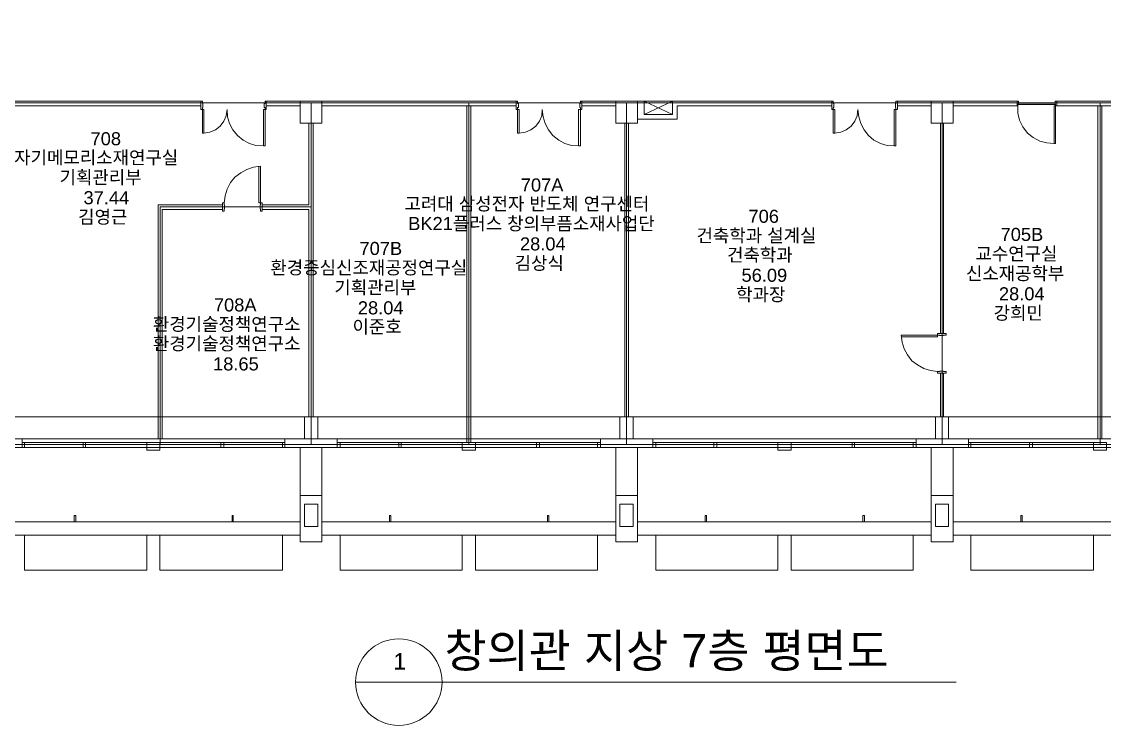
# Model space of a CAD drawing. Header units: millimetres. Extents: x -750 to 90962, y 11972 to 66109.
# Drawn here: x 33475 to 58176, y 11972 to 28030 of the extents above; entities that cross this region are included whole.
import ezdxf

# ---------------------------------------------------------------- set-up
doc = ezdxf.new("R2010")
doc.units = ezdxf.units.MM
doc.layers.add('PDF_문자', color=7, linetype='Continuous')
doc.layers.add('PDF_형상', color=7, linetype='Continuous')
doc.styles.add('PDF 맑은고딕', font='Arial.ttf')

msp = doc.modelspace()

# ---------------------------------------------------------------- linework, layer by layer
at = {"layer": 'PDF_형상', "lineweight": 5}
for points in [[(86868, 18381), (54473, 18381), (47273, 18381), (43094, 18381), (32882, 18381), (22087, 18381), (11282, 18381), (11282, 26174), (11282, 28508), (15235, 28508), (15235, 30513), (15235, 37459), (18284, 37459), (61418, 37459)], [(61418, 28461), (18388, 28461), (18388, 30513), (15235, 30513), (15235, 28508), (11282, 28508), (11282, 26174), (22087, 26174), (32882, 26174), (43094, 26174), (47273, 26174), (54473, 26174), (79668, 26174)], [(33127, 26108), (37560, 26108), (37560, 26212), (37560, 26023), (37597, 26023), (37597, 26071), (37607, 26071), (37607, 26165), (37597, 26165), (37597, 26212), (37560, 26212), (33127, 26212)], [(39828, 26108), (39056, 26108), (39056, 26212), (39828, 26212)], [(40327, 26108), (44760, 26108), (44760, 26212), (44760, 26023), (44788, 26023), (44788, 26071), (44807, 26071), (44807, 26165), (44788, 26165), (44788, 26212), (44760, 26212), (40327, 26212)], [(47028, 26108), (46256, 26108), (46256, 26212), (47028, 26212)], [(47527, 25807), (48430, 25807), (48430, 26108), (51960, 26108), (51960, 26212), (51960, 26023), (51988, 26023), (51988, 26071), (52007, 26071), (52007, 26165), (51988, 26165), (51988, 26212), (51960, 26212), (48327, 26212)], [(47527, 26212), (47677, 26212)], [(47677, 25911), (48327, 25911), (48327, 26212), (47677, 26212), (47677, 25911), (48327, 25911), (48327, 26212), (47677, 25911), (47677, 26212), (48327, 25911)], [(54228, 26108), (53456, 26108), (53456, 26212), (54228, 26212)], [(54727, 26108), (56204, 26108), (56185, 26108), (56185, 26212), (56185, 26108), (56185, 26212), (56185, 26108), (56185, 26212), (56185, 26165)], [(54727, 26212), (56214, 26212)], [(57061, 26108), (57033, 26108), (59150, 26108), (59150, 26212), (59150, 26023), (59188, 26023), (59188, 26071), (59197, 26071), (59197, 26165), (59188, 26165), (59188, 26212), (59150, 26212), (57051, 26212)], [(57089, 26108), (57089, 26212), (57089, 26108), (57061, 26108), (57061, 26080)], [(37635, 25487), (37635, 26023), (37597, 26023), (37597, 25487), (37635, 25487), (37767, 25506), (37898, 25562), (38002, 25647), (38087, 25760), (38143, 25882), (38162, 26023), (38171, 25854), (38218, 25703), (38294, 25562), (38397, 25431), (38529, 25327), (38670, 25252), (38821, 25205), (38990, 25195), (38990, 26023), (39028, 26023), (39028, 25195), (38990, 25195)], [(40082, 26174), (40082, 18381)], [(43630, 26108), (43630, 18428)], [(43724, 26108), (43724, 18428)], [(44825, 25487), (44825, 26023), (44788, 26023), (44788, 25487), (44825, 25487), (44967, 25506), (45089, 25562), (45202, 25647), (45287, 25760), (45343, 25882), (45353, 26023), (45371, 25854), (45418, 25703), (45494, 25562), (45597, 25431), (45729, 25327), (45870, 25252), (46021, 25205), (46181, 25195), (46181, 26023), (46228, 26023), (46228, 25195), (46181, 25195)], [(52025, 25487), (52025, 26023), (51988, 26023), (51988, 25487), (52025, 25487), (52167, 25506), (52289, 25562), (52402, 25647), (52487, 25760), (52534, 25882), (52553, 26023), (52571, 25854), (52618, 25703), (52694, 25562), (52797, 25431), (52920, 25327), (53070, 25252), (53221, 25205), (53381, 25195), (53381, 26023), (53418, 26023), (53418, 25195), (53381, 25195)], [(57061, 26146), (56204, 26146)], [(57061, 26136), (56204, 26136)], [(56204, 26108), (56204, 25939), (56242, 25779), (56317, 25628), (56421, 25487), (56553, 25383), (56703, 25299), (56863, 25261), (57033, 25252)], [(58030, 26108), (58030, 18513)], [(58077, 26174), (58077, 18381)], [(58115, 26108), (58115, 18513)], [(40025, 25713), (40025, 23849), (38962, 23849), (38962, 23755)], [(40129, 25713), (40129, 19012)], [(47235, 25713), (47235, 19012)], [(47320, 25713), (47320, 19012)], [(54435, 25713), (54435, 20913)], [(54510, 25713), (54510, 20913)], [(38887, 24725), (38887, 23896), (38924, 23896), (38924, 24734), (38764, 24706), (38614, 24659), (38473, 24583), (38341, 24480), (38237, 24358), (38162, 24207), (38115, 24056), (38096, 23896)], [(11489, 24113), (11489, 19012), (90265, 19012), (90265, 24348)], [(38058, 23849), (36590, 23849), (36590, 18513)], [(38058, 23746), (36684, 23746), (36684, 18513)], [(38105, 23849), (38096, 23849)], [(38924, 23849), (38915, 23849)], [(38962, 23746), (40025, 23746), (40025, 19012)], [(53541, 20838), (54369, 20838), (54369, 20875), (53541, 20875), (53560, 20715), (53607, 20565), (53682, 20423), (53785, 20292), (53917, 20198), (54058, 20113), (54209, 20066), (54369, 20047)], [(54520, 20913), (54416, 20913)], [(54520, 20009), (54416, 20009)], [(54435, 19012), (54435, 20009)], [(54510, 19012), (54510, 20009)], [(11037, 16311), (10783, 16311), (10783, 18315), (11884, 18315), (11884, 18513), (47178, 18513)], [(11884, 18315), (89870, 18315)], [(33484, 18428), (36327, 18428)], [(36628, 18428), (39480, 18428)], [(39828, 17214), (39828, 18315)], [(40327, 17214), (40327, 18315)], [(40675, 18428), (43527, 18428)], [(43828, 18428), (46680, 18428)], [(47028, 17214), (47028, 18315)], [(47197, 18315), (47348, 18315)], [(90313, 18513), (89870, 18513), (47376, 18513)], [(47527, 17214), (47527, 18315)], [(47875, 18428), (50727, 18428)], [(51028, 18428), (53880, 18428)], [(54228, 17214), (54228, 18315)], [(54727, 17214), (54727, 18315)], [(55075, 18428), (57927, 18428)], [(33127, 16612), (39828, 16612)], [(34708, 16612), (34708, 16762), (34670, 16762), (34670, 16612)], [(38303, 16612), (38303, 16762), (38275, 16762), (38275, 16612)], [(40327, 16612), (47028, 16612)], [(41898, 16612), (41898, 16762), (41870, 16762), (41870, 16612)], [(45503, 16612), (45503, 16762), (45475, 16762), (45475, 16612)], [(47527, 16612), (54228, 16612)], [(49098, 16612), (49098, 16762), (49070, 16762), (49070, 16612)], [(52703, 16612), (52703, 16762), (52665, 16762), (52665, 16612)], [(54727, 16612), (61418, 16612)], [(56298, 16612), (56298, 16762), (56270, 16762), (56270, 16612)], [(33127, 16311), (39828, 16311)], [(33541, 16311), (33541, 15511), (36327, 15511), (36327, 16311)], [(36628, 16311), (36628, 15511), (39423, 15511), (39423, 16311)], [(40327, 16311), (47028, 16311)], [(40741, 16311), (40741, 15511), (43527, 15511), (43527, 16311)], [(43828, 16311), (43828, 15511), (46614, 15511), (46614, 16311)], [(47527, 16311), (54228, 16311)], [(47941, 16311), (47941, 15511), (50727, 15511), (50727, 16311)], [(51028, 16311), (51028, 15511), (53814, 15511), (53814, 16311)], [(54727, 16311), (61418, 16311)], [(55131, 16311), (55131, 15511), (57927, 15511), (57927, 16311)], [(41089, 12960), (54793, 12960)]]:
    msp.add_lwpolyline(points, dxfattribs=at)
for points in [[(39056, 26023), (39056, 26212), (39028, 26212), (39028, 26165), (39009, 26165), (39009, 26071), (39028, 26071), (39028, 26023)], [(39828, 26212), (40327, 26212), (40327, 25713), (39828, 25713)], [(46256, 26023), (46256, 26212), (46228, 26212), (46228, 26165), (46209, 26165), (46209, 26071), (46228, 26071), (46228, 26023)], [(47028, 26212), (47527, 26212), (47527, 25713), (47028, 25713)], [(47677, 26212), (47527, 26212)], [(53456, 26023), (53456, 26212), (53418, 26212), (53418, 26165), (53409, 26165), (53409, 26071), (53418, 26071), (53418, 26023)], [(54228, 26212), (54727, 26212), (54727, 25713), (54228, 25713)], [(56214, 26146), (56214, 26212), (56185, 26212), (56185, 26108), (56204, 26108), (56204, 26146)], [(57051, 26146), (57051, 26212), (57061, 26212), (57089, 26212), (57089, 26108), (57061, 26108), (57061, 26146)], [(40082, 26174), (40082, 23802), (36637, 23802), (36637, 18381), (32882, 18381), (32882, 26174)], [(43677, 26174), (43677, 18381), (40082, 18381), (40082, 26174)], [(47273, 26174), (47273, 18381), (43677, 18381), (43677, 26174)], [(47273, 18381), (54473, 18381), (54473, 26174), (47273, 26174)], [(58077, 26174), (58077, 18381), (54473, 18381), (54473, 26174)], [(57033, 25252), (57033, 26108), (57061, 26108), (57061, 25252)], [(58077, 26174), (58077, 18381), (61673, 18381), (61673, 26174)], [(40082, 18381), (36637, 18381), (36637, 23802), (40082, 23802)], [(38058, 23896), (38058, 23708), (38096, 23708), (38096, 23755), (38105, 23755), (38105, 23849), (38096, 23849), (38096, 23896)], [(38962, 23896), (38962, 23708), (38924, 23708), (38924, 23755), (38915, 23755), (38915, 23849), (38924, 23849), (38924, 23896)], [(54369, 20913), (54567, 20913), (54567, 20875), (54510, 20875), (54510, 20866), (54416, 20866), (54416, 20875), (54369, 20875)], [(54369, 20009), (54567, 20009), (54567, 20047), (54510, 20047), (54510, 20056), (54416, 20056), (54416, 20047), (54369, 20047)], [(39931, 18513), (40233, 18513), (40233, 19012), (39931, 19012)], [(47122, 18513), (47423, 18513), (47423, 19012), (47122, 19012)], [(54322, 18513), (54623, 18513), (54623, 19012), (54322, 19012)], [(33484, 18513), (33484, 18315), (32280, 18315), (32280, 18513)], [(33484, 18315), (33541, 18315), (33541, 18428), (33484, 18428)], [(34877, 18315), (34934, 18315), (34934, 18428), (34877, 18428)], [(36628, 18428), (36327, 18428), (36327, 18249), (36628, 18249)], [(38021, 18315), (38087, 18315), (38087, 18428), (38021, 18428)], [(39423, 18315), (39480, 18315), (39480, 18428), (39423, 18428)], [(40675, 18513), (40675, 18315), (39480, 18315), (39480, 18513)], [(40675, 18315), (40741, 18315), (40741, 18428), (40675, 18428)], [(42077, 18315), (42134, 18315), (42134, 18428), (42077, 18428)], [(43828, 18428), (43527, 18428), (43527, 18249), (43828, 18249)], [(45221, 18315), (45287, 18315), (45287, 18428), (45221, 18428)], [(46614, 18315), (46680, 18315), (46680, 18428), (46614, 18428)], [(47875, 18513), (47875, 18315), (46680, 18315), (46680, 18513)], [(47875, 18315), (47941, 18315), (47941, 18428), (47875, 18428)], [(49268, 18315), (49334, 18315), (49334, 18428), (49268, 18428)], [(51028, 18428), (50727, 18428), (50727, 18249), (51028, 18249)], [(52421, 18315), (52477, 18315), (52477, 18428), (52421, 18428)], [(53814, 18315), (53880, 18315), (53880, 18428), (53814, 18428)], [(55075, 18513), (55075, 18315), (53880, 18315), (53880, 18513)], [(55075, 18315), (55131, 18315), (55131, 18428), (55075, 18428)], [(56468, 18315), (56534, 18315), (56534, 18428), (56468, 18428)], [(58228, 18428), (57927, 18428), (57927, 18249), (58228, 18249)], [(39828, 16160), (40327, 16160), (40327, 17214), (39828, 17214)], [(47028, 16160), (47527, 16160), (47527, 17214), (47028, 17214)], [(54228, 16160), (54727, 16160), (54727, 17214), (54228, 17214)], [(39931, 16508), (40233, 16508), (40233, 17016), (39931, 17016)], [(47122, 16508), (47423, 16508), (47423, 17016), (47122, 17016)], [(54322, 16508), (54623, 16508), (54623, 17016), (54322, 17016)]]:
    msp.add_lwpolyline(points, close=True, dxfattribs=at)
msp.add_circle((42079, 12959), 987, dxfattribs=at)

# ---------------------------------------------------------------- texts
at = {"layer": 'PDF_문자', "attachment_point": 4, "style": 'PDF 맑은고딕'}
for s, insert, char_height in [('708', (35047, 25356), 298.2), ('자기메모리소재연구실', (33305, 24913), 298.2), ('기획관리부', (34341, 24462), 298.2), ('707A', (44863, 24301), 298.2), ('37.44', (34886, 24010), 298.2), ('고려대 삼성전자 반도체 연구센터', (42209, 23859), 298.16), ('김영근', (34764, 23558), 298.2), ('706', (50058, 23586), 298.2), ('BK21플러스 창의부픔소재사업단', (42294, 23407), 298.16), ('건축학과 설계실', (48872, 23134), 298.2), ('705B', (55809, 23172), 298.2), ('707B', (41183, 22852), 298.2), ('28.04', (44844, 22956), 298.2), ('건축학과', (49569, 22692), 298.2), ('교수연구실', (55235, 22720), 298.2), ('환경중심신조재공정연구실', (39150, 22400), 298.16), ('김상식', (44722, 22504), 298.2), ('56.09', (49898, 22240), 298.2), ('신소재공학부', (55018, 22269), 298.2), ('기획관리부', (40609, 21948), 298.2), ('학과장', (49776, 21789), 298.2), ('28.04', (55771, 21817), 298.2), ('708A', (37861, 21563), 298.2), ('28.04', (41145, 21497), 298.2), ('강희민', (55649, 21365), 298.2), ('환경기술정책연구소', (36468, 21111), 298.2), ('이준호', (41023, 21054), 298.2), ('환경기술정책연구소', (36468, 20668), 298.2), ('18.65', (37842, 20217), 298.2), ('창의관 지상 7층 평면도', (43122, 13634), 765.74), ('1', (41955, 13432), 377)]:
    msp.add_mtext(s, dxfattribs=dict(at, insert=insert, char_height=char_height))

doc.saveas('drawing.dxf')
